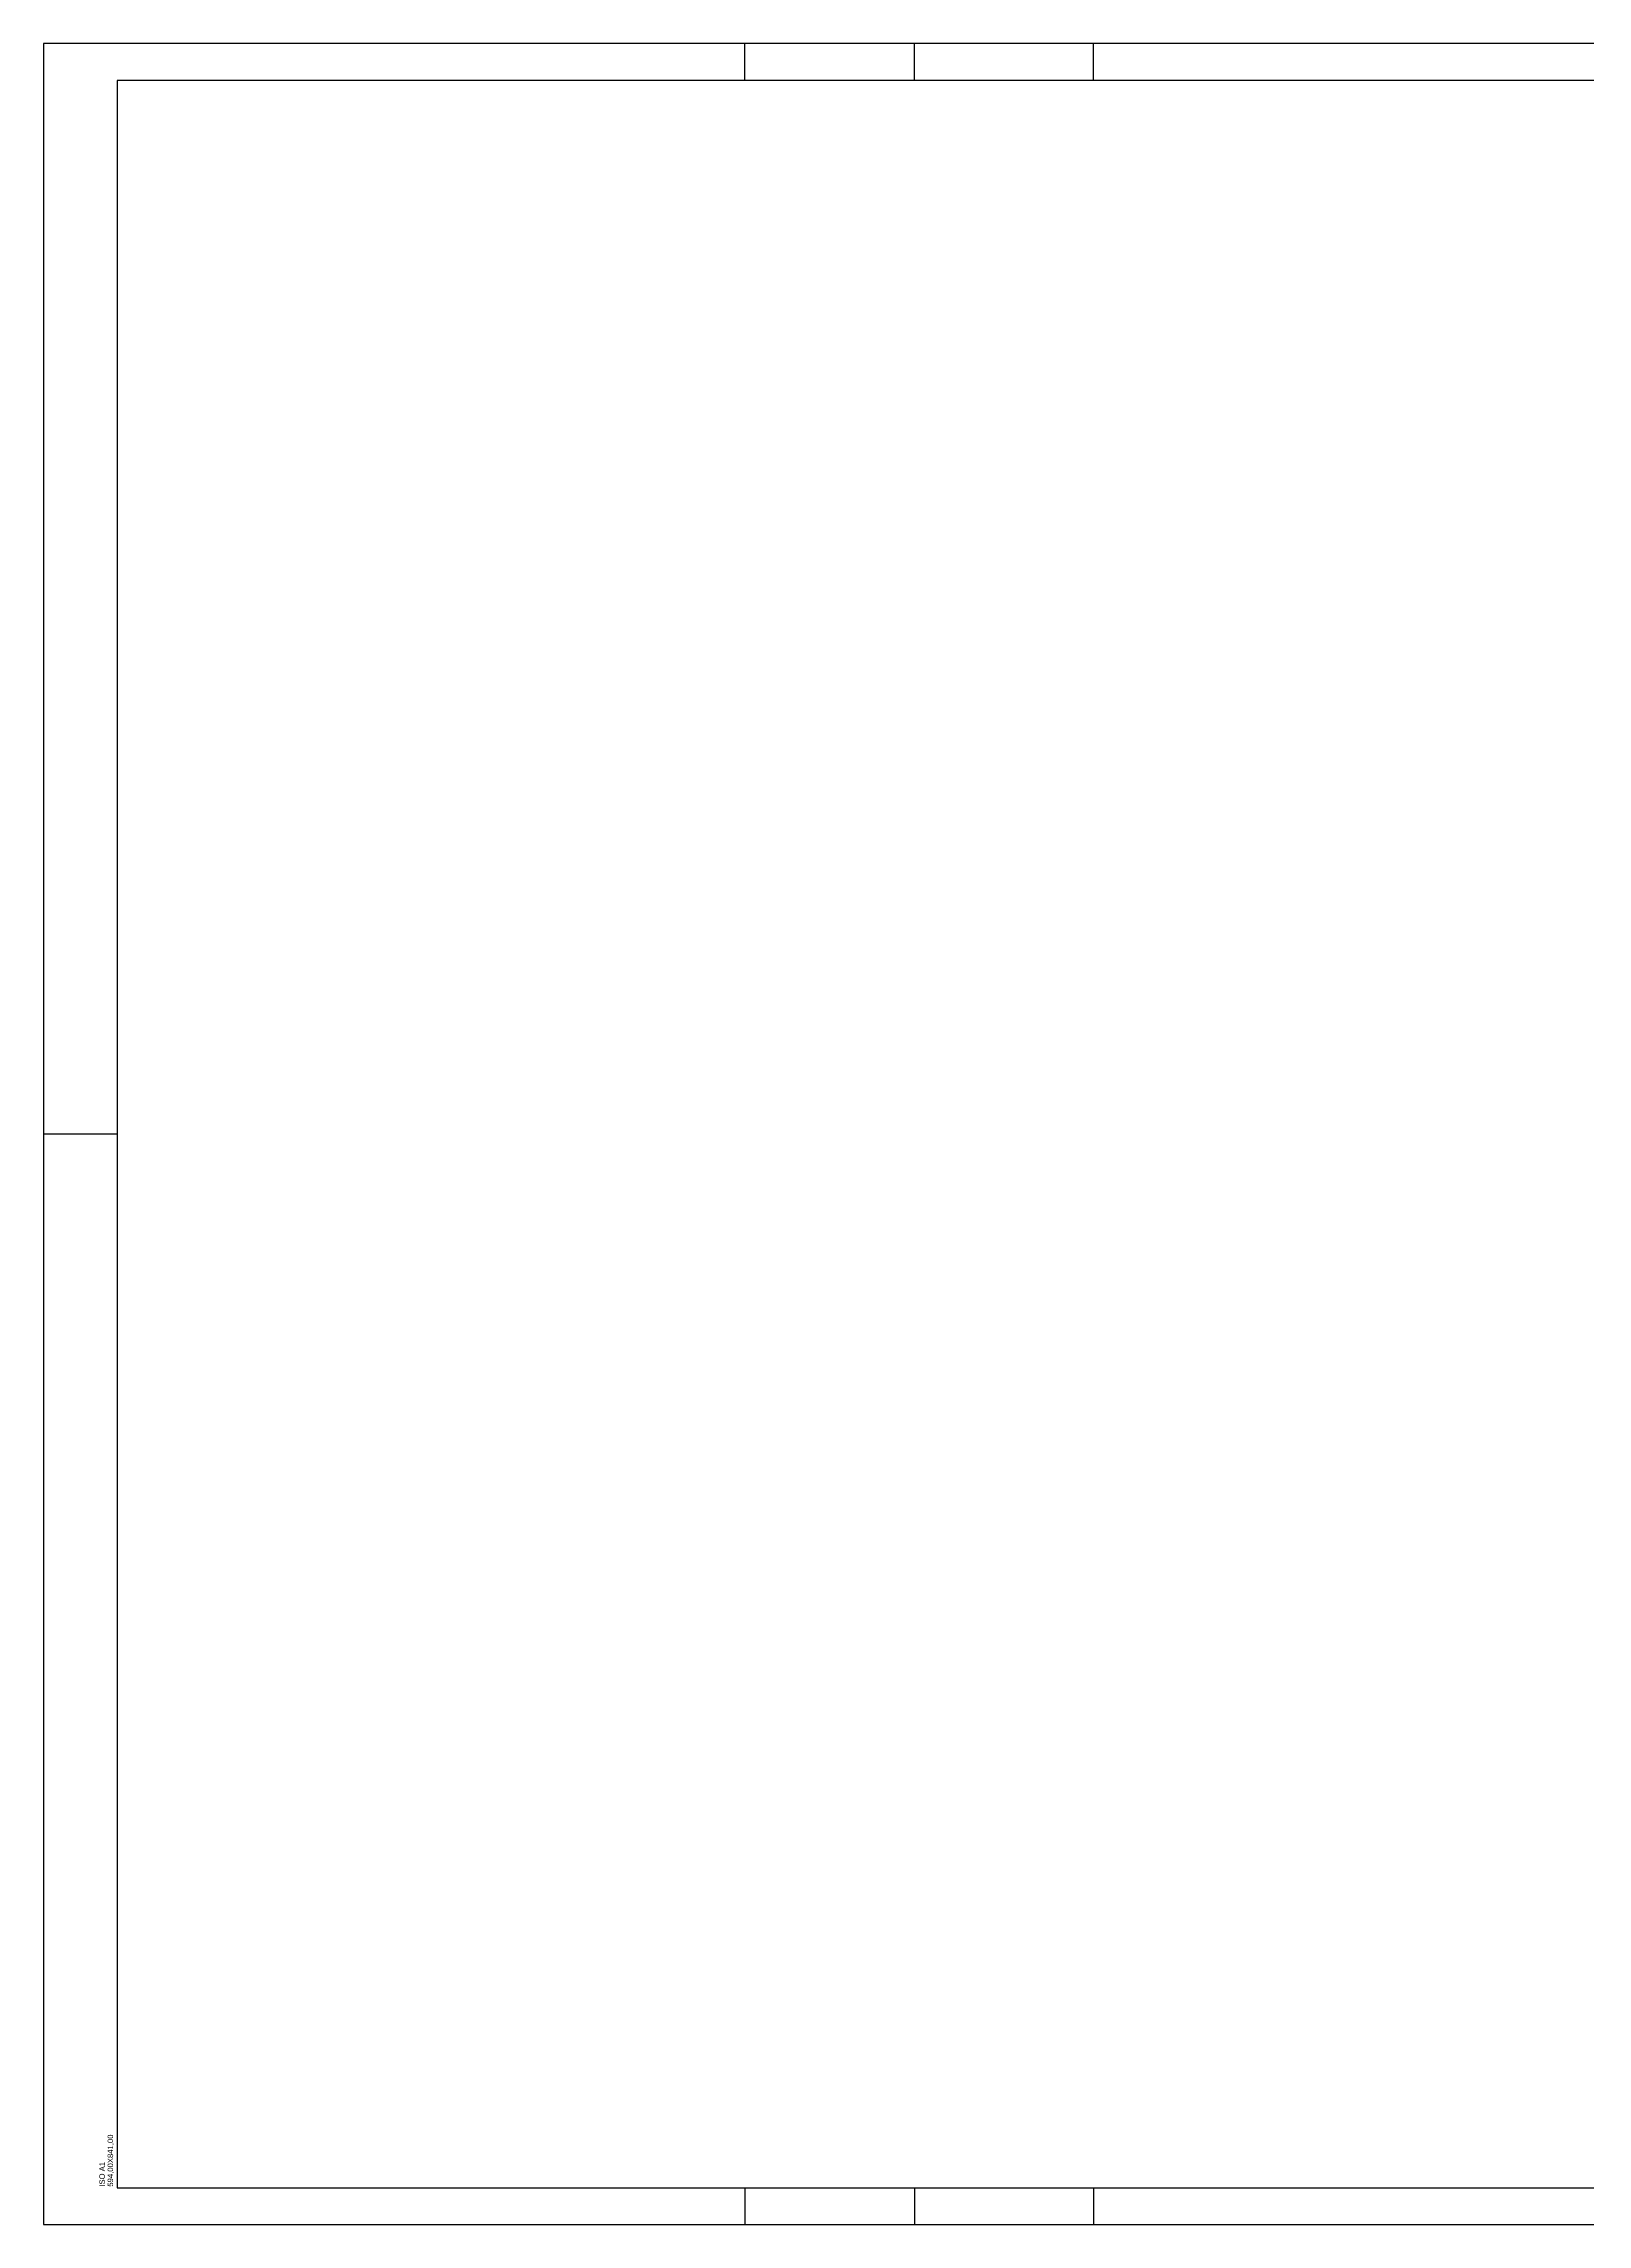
# Paper-space layout 'A1' of a CAD drawing. Header units: millimetres. Extents: x 160 to 1001, y -53 to 541.
# Drawn here: x 160 to 580, y -53 to 541 of the extents above; entities that cross this region are included whole.
import ezdxf

# ---------------------------------------------------------------- set-up
doc = ezdxf.new("R2010")
doc.units = ezdxf.units.MM
doc.layers.add('ARQ_Prancha', color=7, linetype='Continuous')
doc.styles.add('DES-ROMANS', font='arial.ttf')

psp = doc.layouts.new('A1')

# ---------------------------------------------------------------- linework, layer by layer
at = {"layer": 'ARQ_Prancha'}
for p, q in [((350.71, 530.68), (350.71, 540.68)), ((396.92, 530.68), (396.92, 540.68)), ((445.73, 530.68), (445.73, 540.68)), ((179.73, 243.68), (159.73, 243.68)), ((350.71, -43.32), (350.71, -53.32)), ((396.92, -43.32), (396.92, -53.32)), ((445.73, -43.32), (445.73, -53.32))]:
    psp.add_line(p, q, dxfattribs=at)
for points in [[(159.73, -53.32), (1000.73, -53.32), (1000.73, 540.68), (159.73, 540.68)], [(990.73, -43.32), (990.73, 530.68), (179.73, 530.68), (179.73, -43.32), (990.73, -43.32)]]:
    psp.add_lwpolyline(points, close=True, dxfattribs=at)

# ---------------------------------------------------------------- texts
at = {"layer": 'ARQ_Prancha', "style": 'DES-ROMANS'}
for s, p in [('594,00X841,00', (178.66, -43.05)), ('ISO A1', (176.41, -43.05))]:
    psp.add_text(s, height=1.5, rotation=90, dxfattribs=at).set_placement(p)

doc.saveas('drawing.dxf')
